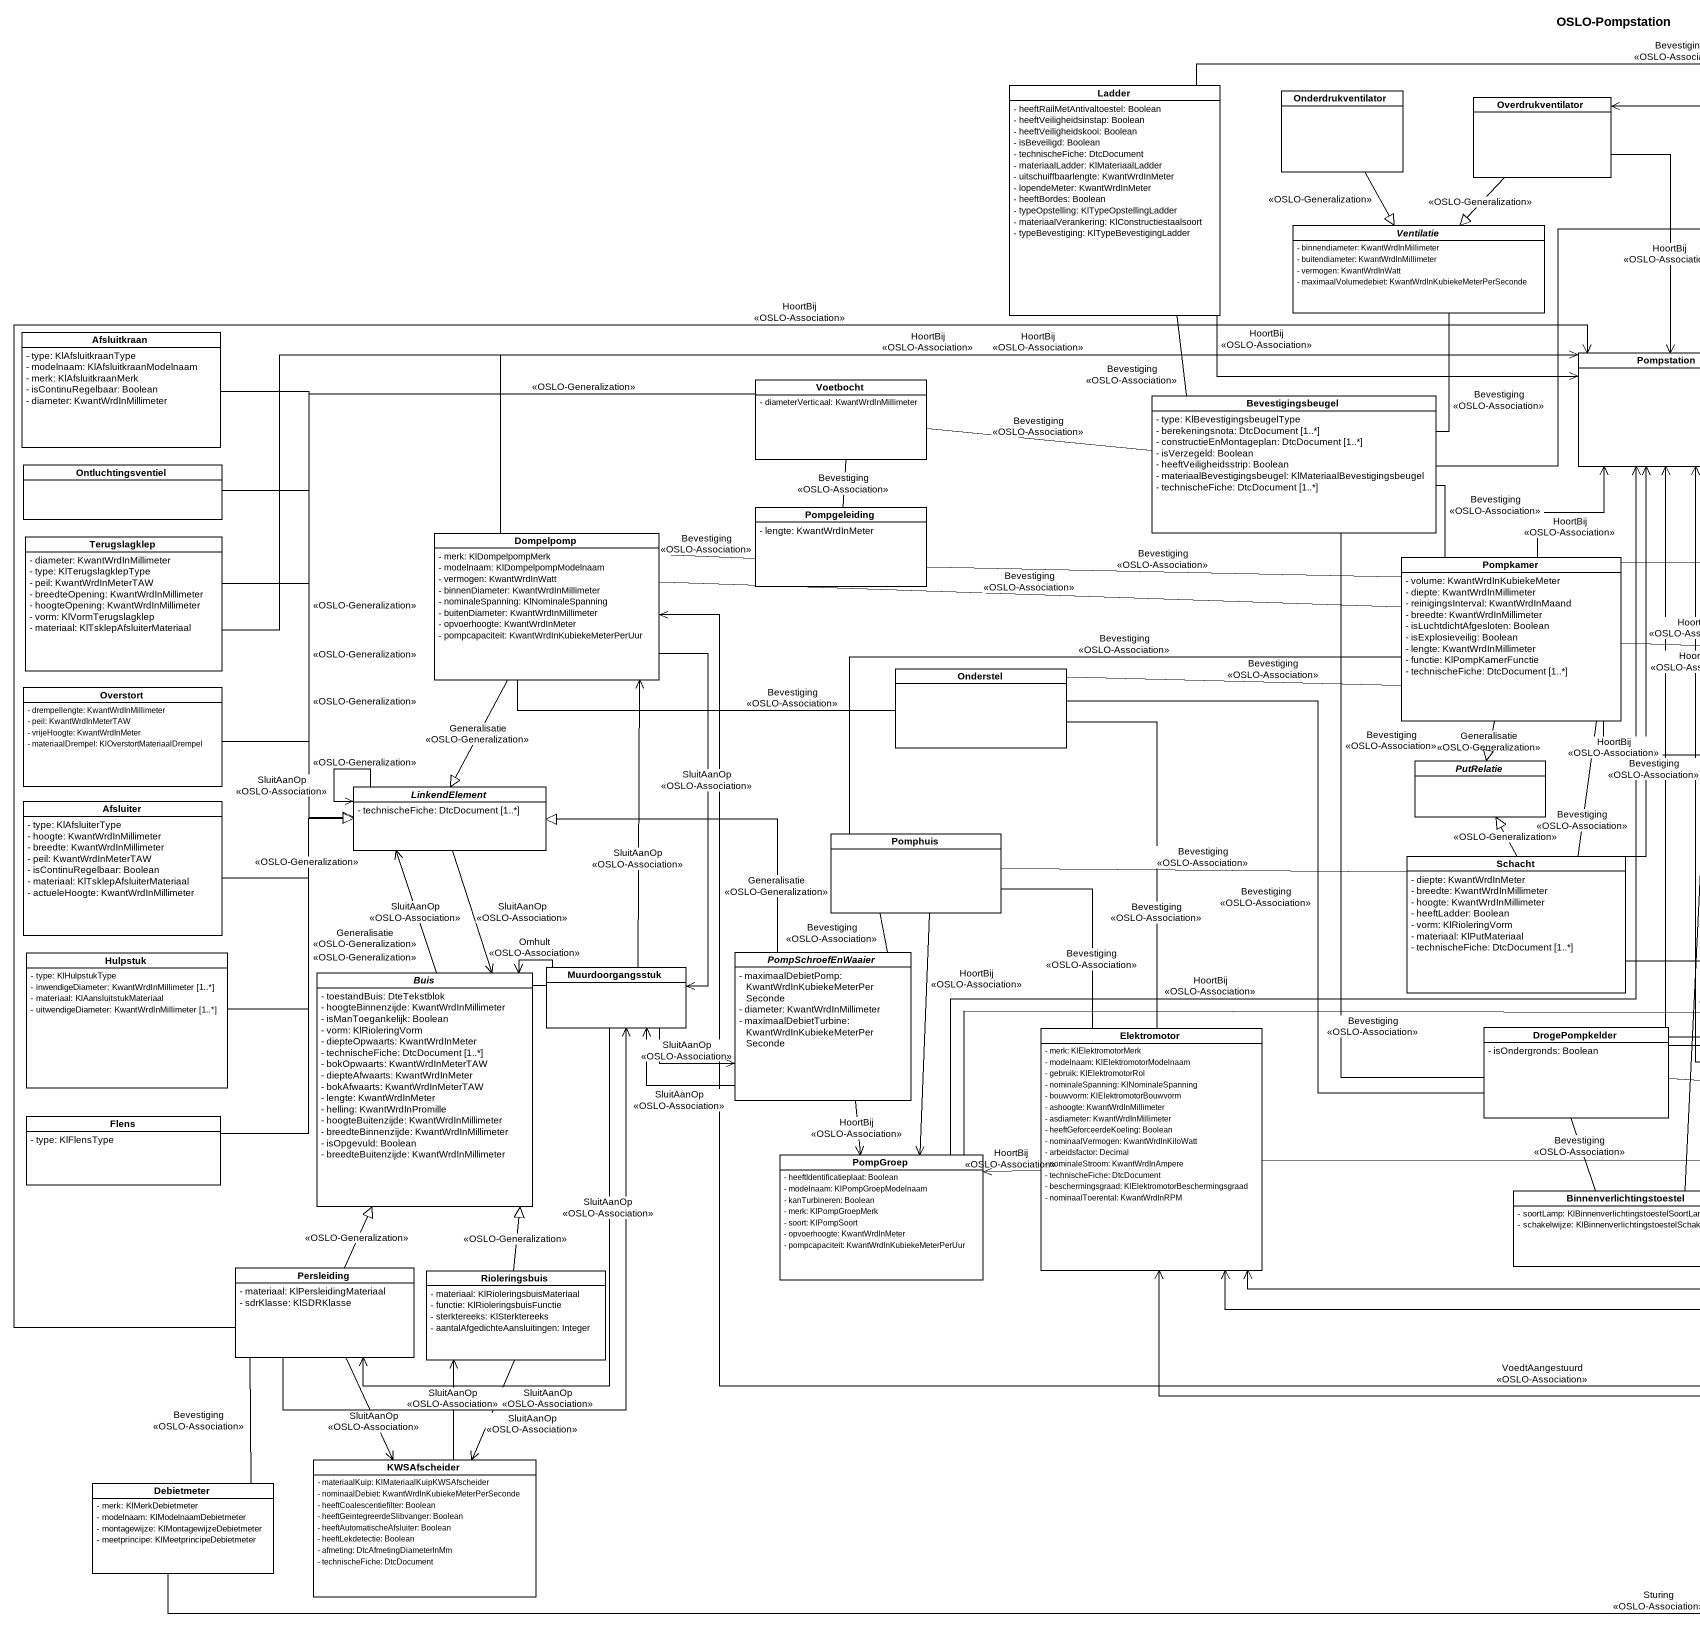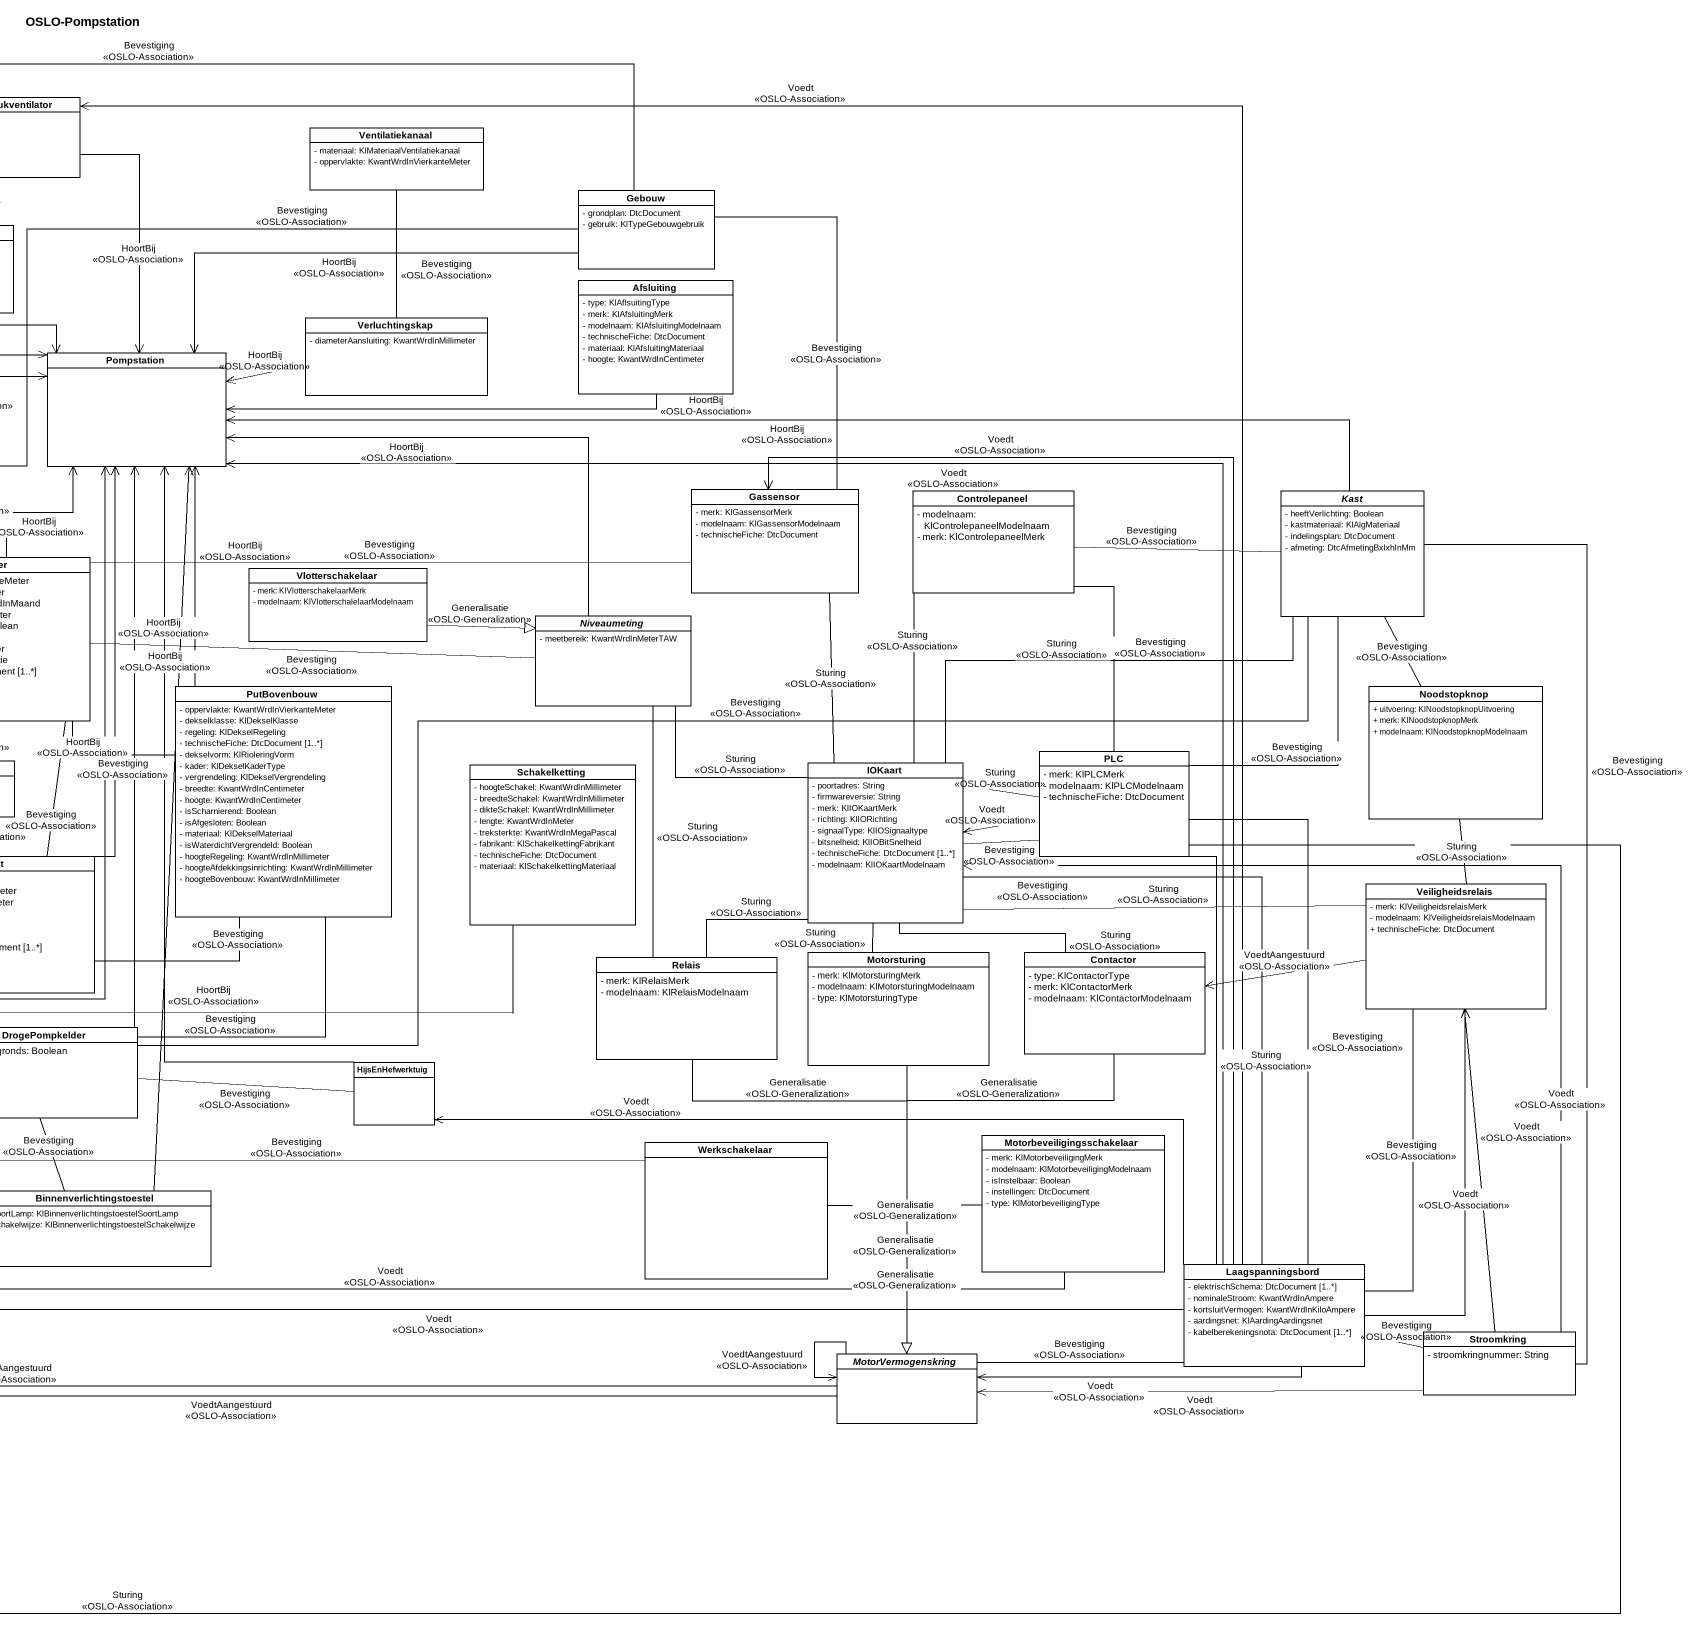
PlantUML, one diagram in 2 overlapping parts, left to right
@startuml
title OSLO-Pompstation
hide circle
hide empty members
skinparam classAttributeIconSize 0
class Ladder #FFFFFF {
  - heeftRailMetAntivaltoestel: Boolean
  - heeftVeiligheidsinstap: Boolean
  - heeftVeiligheidskooi: Boolean
  - isBeveiligd: Boolean
  - technischeFiche: DtcDocument
  - materiaalLadder: KlMateriaalLadder
  - uitschuiffbaarlengte: KwantWrdInMeter
  - lopendeMeter: KwantWrdInMeter
  - heeftBordes: Boolean
  - typeOpstelling: KlTypeOpstellingLadder
  - materiaalVerankering: KlConstructiestaalsoort
  - typeBevestiging: KlTypeBevestigingLadder
}
class Onderdrukventilator #FFFFFF
class Overdrukventilator #FFFFFF
class Ventilatiekanaal #FFFFFF {
  - materiaal: KlMateriaalVentilatiekanaal
  - oppervlakte: KwantWrdInVierkanteMeter
}
class Gebouw #FFFFFF {
  - grondplan: DtcDocument
  - gebruik: KlTypeGebouwgebruik
}
abstract class Ventilatie #FFFFFF {
  - binnendiameter: KwantWrdInMillimeter
  - buitendiameter: KwantWrdInMillimeter
  - vermogen: KwantWrdInWatt
  - maximaalVolumedebiet: KwantWrdInKubiekeMeterPerSeconde
}
class Afsluiting #FFFFFF {
  - type: KlAflsuitingType
  - merk: KlAfsluitingMerk
  - modelnaam: KlAfsluitingModelnaam
  - technischeFiche: DtcDocument
  - materiaal: KlAfsluitingMateriaal
  - hoogte: KwantWrdInCentimeter
}
class Afsluitkraan #FFFFFF {
  - type: KlAfsluitkraanType
  - modelnaam: KlAfsluitkraanModelnaam
  - merk: KlAfsluitkraanMerk
  - isContinuRegelbaar: Boolean
  - diameter: KwantWrdInMillimeter
}
class Pompstation #FFFFFF
class Verluchtingskap #FFFFFF {
  - diameterAansluiting: KwantWrdInMillimeter
}
class Voetbocht #FFFFFF {
  - diameterVerticaal: KwantWrdInMillimeter
}
class Bevestigingsbeugel #FFFFFF {
  - type: KlBevestigingsbeugelType
  - berekeningsnota: DtcDocument [1..*]
  - constructieEnMontageplan: DtcDocument [1..*]
  - isVerzegeld: Boolean
  - heeftVeiligheidsstrip: Boolean
  - materiaalBevestigingsbeugel: KlMateriaalBevestigingsbeugel
  - technischeFiche: DtcDocument [1..*]
}
class Ontluchtingsventiel #FFFFFF
class Pompgeleiding #FFFFFF {
  - lengte: KwantWrdInMeter
}
class Gassensor #FFFFFF {
  - merk: KlGassensorMerk
  - modelnaam: KlGassensorModelnaam
  - technischeFiche: DtcDocument
}
class Controlepaneel #FFFFFF {
  - modelnaam: KlControlepaneelModelnaam
  - merk: KlControlepaneelMerk
}
abstract class Kast #FFFFFF {
  - heeftVerlichting: Boolean
  - kastmateriaal: KlAlgMateriaal
  - indelingsplan: DtcDocument
  - afmeting: DtcAfmetingBxlxhInMm
}
class Terugslagklep #FFFFFF {
  - diameter: KwantWrdInMillimeter
  - type: KlTerugslagklepType
  - peil: KwantWrdInMeterTAW
  - breedteOpening: KwantWrdInMillimeter
  - hoogteOpening: KwantWrdInMillimeter
  - vorm: KlVormTerugslagklep
  - materiaal: KlTsklepAfsluiterMateriaal
}
class Dompelpomp #FFFFFF {
  - merk: KlDompelpompMerk
  - modelnaam: KlDompelpompModelnaam
  - vermogen: KwantWrdInWatt
  - binnenDiameter: KwantWrdInMillimeter
  - nominaleSpanning: KlNominaleSpanning
  - buitenDiameter: KwantWrdInMillimeter
  - opvoerhoogte: KwantWrdInMeter
  - pompcapaciteit: KwantWrdInKubiekeMeterPerUur
}
class Pompkamer #FFFFFF {
  - volume: KwantWrdInKubiekeMeter
  - diepte: KwantWrdInMillimeter
  - reinigingsInterval: KwantWrdInMaand
  - breedte: KwantWrdInMillimeter
  - isLuchtdichtAfgesloten: Boolean
  - isExplosieveilig: Boolean
  - lengte: KwantWrdInMillimeter
  - functie: KlPompKamerFunctie
  - technischeFiche: DtcDocument [1..*]
}
class Vlotterschakelaar #FFFFFF {
  - merk: KlVlotterschakelaarMerk
  - modelnaam: KlVlotterschalelaarModelnaam
}
abstract class Niveaumeting #FFFFFF {
  - meetbereik: KwantWrdInMeterTAW
}
class Onderstel #FFFFFF
class Overstort #FFFFFF {
  - drempellengte: KwantWrdInMillimeter
  - peil: KwantWrdInMeterTAW
  - vrijeHoogte: KwantWrdInMeter
  - materiaalDrempel: KlOverstortMateriaalDrempel
}
class PutBovenbouw #FFFFFF {
  - oppervlakte: KwantWrdInVierkanteMeter
  - dekselklasse: KlDekselKlasse
  - regeling: KlDekselRegeling
  - technischeFiche: DtcDocument [1..*]
  - dekselvorm: KlRioleringVorm
  - kader: KlDekselKaderType
  - vergrendeling: KlDekselVergrendeling
  - breedte: KwantWrdInCentimeter
  - hoogte: KwantWrdInCentimeter
  - isScharnierend: Boolean
  - isAfgesloten: Boolean
  - materiaal: KlDekselMateriaal
  - isWaterdichtVergrendeld: Boolean
  - hoogteRegeling: KwantWrdInMillimeter
  - hoogteAfdekkingsinrichting: KwantWrdInMillimeter
  - hoogteBovenbouw: KwantWrdInMillimeter
}
class Noodstopknop #FFFFFF {
  + uitvoering: KlNoodstopknopUitvoering
  + merk: KlNoodstopknopMerk
  + modelnaam: KlNoodstopknopModelnaam
}
class PLC #FFFFFF {
  - merk: KlPLCMerk
  - modelnaam: KlPLCModelnaam
  - technischeFiche: DtcDocument
}
abstract class LinkendElement #FFFFFF {
  - technischeFiche: DtcDocument [1..*]
}
abstract class PutRelatie #FFFFFF
class Schakelketting #FFFFFF {
  - hoogteSchakel: KwantWrdInMillimeter
  - breedteSchakel: KwantWrdInMillimeter
  - dikteSchakel: KwantWrdInMillimeter
  - lengte: KwantWrdInMeter
  - treksterkte: KwantWrdInMegaPascal
  - fabrikant: KlSchakelkettingFabrikant
  - technischeFiche: DtcDocument
  - materiaal: KlSchakelkettingMateriaal
}
class IOKaart #FFFFFF {
  - poortadres: String
  - firmwareversie: String
  - merk: KlIOKaartMerk
  - richting: KlIORichting
  - signaalType: KlIOSignaaltype
  - bitsnelheid: KlIOBitSnelheid
  - technischeFiche: DtcDocument [1..*]
  - modelnaam: KlIOKaartModelnaam
}
class Afsluiter #FFFFFF {
  - type: KlAfsluiterType
  - hoogte: KwantWrdInMillimeter
  - breedte: KwantWrdInMillimeter
  - peil: KwantWrdInMeterTAW
  - isContinuRegelbaar: Boolean
  - materiaal: KlTsklepAfsluiterMateriaal
  - actueleHoogte: KwantWrdInMillimeter
}
class Pomphuis #FFFFFF
class Schacht #FFFFFF {
  - diepte: KwantWrdInMeter
  - breedte: KwantWrdInMillimeter
  - hoogte: KwantWrdInMillimeter
  - heeftLadder: Boolean
  - vorm: KlRioleringVorm
  - materiaal: KlPutMateriaal
  - technischeFiche: DtcDocument [1..*]
}
class Veiligheidsrelais #FFFFFF {
  - merk: KlVeiligheidsrelaisMerk
  - modelnaam: KlVeiligheidsrelaisModelnaam
  + technischeFiche: DtcDocument
}
class Hulpstuk #FFFFFF {
  - type: KlHulpstukType
  - inwendigeDiameter: KwantWrdInMillimeter [1..*]
  - materiaal: KlAansluitstukMateriaal
  - uitwendigeDiameter: KwantWrdInMillimeter [1..*]
}
abstract class PompSchroefEnWaaier #FFFFFF {
  - maximaalDebietPomp: KwantWrdInKubiekeMeterPerSeconde
  - diameter: KwantWrdInMillimeter
  - maximaalDebietTurbine: KwantWrdInKubiekeMeterPerSeconde
}
class Relais #FFFFFF {
  - merk: KlRelaisMerk
  - modelnaam: KlRelaisModelnaam
}
class Motorsturing #FFFFFF {
  - merk: KlMotorsturingMerk
  - modelnaam: KlMotorsturingModelnaam
  - type: KlMotorsturingType
}
class Contactor #FFFFFF {
  - type: KlContactorType
  - merk: KlContactorMerk
  - modelnaam: KlContactorModelnaam
}
abstract class Buis #FFFFFF {
  - toestandBuis: DteTekstblok
  - hoogteBinnenzijde: KwantWrdInMillimeter
  - isManToegankelijk: Boolean
  - vorm: KlRioleringVorm
  - diepteOpwaarts: KwantWrdInMeter
  - technischeFiche: DtcDocument [1..*]
  - bokOpwaarts: KwantWrdInMeterTAW
  - diepteAfwaarts: KwantWrdInMeter
  - bokAfwaarts: KwantWrdInMeterTAW
  - lengte: KwantWrdInMeter
  - helling: KwantWrdInPromille
  - hoogteBuitenzijde: KwantWrdInMillimeter
  - breedteBinnenzijde: KwantWrdInMillimeter
  - isOpgevuld: Boolean
  - breedteBuitenzijde: KwantWrdInMillimeter
}
class Muurdoorgangsstuk #FFFFFF
class Elektromotor #FFFFFF {
  - merk: KlElektromotorMerk
  - modelnaam: KlElektromotorModelnaam
  - gebruik: KlElektromotorRol
  - nominaleSpanning: KlNominaleSpanning
  - bouwvorm: KlElektromotorBouwvorm
  - ashoogte: KwantWrdInMillimeter
  - asdiameter: KwantWrdInMillimeter
  - heeftGeforceerdeKoeling: Boolean
  - nominaalVermogen: KwantWrdInKiloWatt
  - arbeidsfactor: Decimal
  - nominaleStroom: KwantWrdInAmpere
  - technischeFiche: DtcDocument
  - beschermingsgraad: KlElektromotorBeschermingsgraad
  - nominaalToerental: KwantWrdInRPM
}
class DrogePompkelder #FFFFFF {
  - isOndergronds: Boolean
}
class HijsEnHefwerktuig #FFFFFF
class Flens #FFFFFF {
  - type: KlFlensType
}
class PompGroep #FFFFFF {
  - heeftIdentificatieplaat: Boolean
  - modelnaam: KlPompGroepModelnaam
  - kanTurbineren: Boolean
  - merk: KlPompGroepMerk
  - soort: KlPompSoort
  - opvoerhoogte: KwantWrdInMeter
  - pompcapaciteit: KwantWrdInKubiekeMeterPerUur
}
class Werkschakelaar #FFFFFF
class Motorbeveiligingsschakelaar #FFFFFF {
  - merk: KlMotorbeveiligingMerk
  - modelnaam: KlMotorbeveiligingModelnaam
  - isInstelbaar: Boolean
  - instellingen: DtcDocument
  - type: KlMotorbeveiligingType
}
class Binnenverlichtingstoestel #FFFFFF {
  - soortLamp: KlBinnenverlichtingstoestelSoortLamp
  - schakelwijze: KlBinnenverlichtingstoestelSchakelwijze
}
class Persleiding #FFFFFF {
  - materiaal: KlPersleidingMateriaal
  - sdrKlasse: KlSDRKlasse
}
class Rioleringsbuis #FFFFFF {
  - materiaal: KlRioleringsbuisMateriaal
  - functie: KlRioleringsbuisFunctie
  - sterktereeks: KlSterktereeks
  - aantalAfgedichteAansluitingen: Integer
}
class Laagspanningsbord #FFFFFF {
  - elektrischSchema: DtcDocument [1..*]
  - nominaleStroom: KwantWrdInAmpere
  - kortsluitVermogen: KwantWrdInKiloAmpere
  - aardingsnet: KlAardingAardingsnet
  - kabelberekeningsnota: DtcDocument [1..*]
}
abstract class MotorVermogenskring #FFFFFF
class Stroomkring #FFFFFF {
  - stroomkringnummer: String
}
class Debietmeter #FFFFFF {
  - merk: KlMerkDebietmeter
  - modelnaam: KlModelnaamDebietmeter
  - montagewijze: KlMontagewijzeDebietmeter
  - meetprincipe: KlMeetprincipeDebietmeter
}
class KWSAfscheider #FFFFFF {
  - materiaalKuip: KlMateriaalKuipKWSAfscheider
  - nominaalDebiet: KwantWrdInKubiekeMeterPerSeconde
  - heeftCoalescentiefilter: Boolean
  - heeftGeintegreerdeSlibvanger: Boolean
  - heeftAutomatischeAfsluiter: Boolean
  - heeftLekdetectie: Boolean
  - afmeting: DtcAfmetingDiameterInMm
  - technischeFiche: DtcDocument
}
Ladder -right- Gebouw : Bevestiging\n<<OSLO-Association>>
Ladder -right-> Pompstation : HoortBij\n<<OSLO-Association>>
Ladder -- Bevestigingsbeugel : Bevestiging\n<<OSLO-Association>>
Onderdrukventilator --|> Ventilatie : <<OSLO-Generalization>>
Overdrukventilator --|> Ventilatie : <<OSLO-Generalization>>
Overdrukventilator --> Pompstation : HoortBij\n<<OSLO-Association>>
Gebouw -left-> Pompstation : HoortBij\n<<OSLO-Association>>
Ventilatie -- Bevestigingsbeugel : Bevestiging\n<<OSLO-Association>>
Afsluiting -left-> Pompstation : HoortBij\n<<OSLO-Association>>
Afsluitkraan --|> LinkendElement : <<OSLO-Generalization>>
Verluchtingskap -up- Ventilatiekanaal : Bevestiging\n<<OSLO-Association>>
Verluchtingskap -left-> Pompstation : HoortBij\n<<OSLO-Association>>
Voetbocht -right- Bevestigingsbeugel : Bevestiging\n<<OSLO-Association>>
Voetbocht -- Pompgeleiding : Bevestiging\n<<OSLO-Association>>
Voetbocht --|> LinkendElement : <<OSLO-Generalization>>
Bevestigingsbeugel -right- Gebouw : Bevestiging\n<<OSLO-Association>>
Ontluchtingsventiel --|> LinkendElement : <<OSLO-Generalization>>
Pompgeleiding -left- Dompelpomp : Bevestiging\n<<OSLO-Association>>
Pompgeleiding -right- Pompkamer : Bevestiging\n<<OSLO-Association>>
Gassensor -up- Gebouw : Bevestiging\n<<OSLO-Association>>
Gassensor -left- Pompkamer : Bevestiging\n<<OSLO-Association>>
Gassensor -- IOKaart : Sturing\n<<OSLO-Association>>
Controlepaneel -right- Kast : Bevestiging\n<<OSLO-Association>>
Controlepaneel -- PLC : Sturing\n<<OSLO-Association>>
Controlepaneel -- IOKaart : Sturing\n<<OSLO-Association>>
Kast -left-> Pompstation : HoortBij\n<<OSLO-Association>>
Terugslagklep -right-> Pompstation : HoortBij\n<<OSLO-Association>>
Terugslagklep --|> LinkendElement : <<OSLO-Generalization>>
Dompelpomp -right-> Pompstation : HoortBij\n<<OSLO-Association>>
Dompelpomp -right- Pompkamer : Bevestiging\n<<OSLO-Association>>
Dompelpomp --|> LinkendElement : Generalisatie\n<<OSLO-Generalization>>
Dompelpomp --> Muurdoorgangsstuk : SluitAanOp\n<<OSLO-Association>>
Pompkamer -up-> Pompstation : HoortBij\n<<OSLO-Association>>
Pompkamer -up- Bevestigingsbeugel : Bevestiging\n<<OSLO-Association>>
Pompkamer -right- PutBovenbouw : Bevestiging\n<<OSLO-Association>>
Pompkamer --|> PutRelatie : Generalisatie\n<<OSLO-Generalization>>
Vlotterschakelaar -right-|> Niveaumeting : Generalisatie\n<<OSLO-Generalization>>
Niveaumeting -left-> Pompstation : HoortBij\n<<OSLO-Association>>
Niveaumeting -left- Pompkamer : Bevestiging\n<<OSLO-Association>>
Niveaumeting -- IOKaart : Sturing\n<<OSLO-Association>>
Niveaumeting -- Relais : Sturing\n<<OSLO-Association>>
Onderstel -left- Dompelpomp : Bevestiging\n<<OSLO-Association>>
Onderstel -right- Pompkamer : Bevestiging\n<<OSLO-Association>>
Onderstel -- DrogePompkelder : Bevestiging\n<<OSLO-Association>>
Overstort -right-|> LinkendElement : <<OSLO-Generalization>>
PutBovenbouw -up-> Pompstation : HoortBij\n<<OSLO-Association>>
PutBovenbouw -left- Schacht : Bevestiging\n<<OSLO-Association>>
PutBovenbouw -- DrogePompkelder : Bevestiging\n<<OSLO-Association>>
Noodstopknop -up- Kast : Bevestiging\n<<OSLO-Association>>
Noodstopknop -- Veiligheidsrelais : Sturing\n<<OSLO-Association>>
PLC -up- Kast : Bevestiging\n<<OSLO-Association>>
PLC -left-> IOKaart : Voedt\n<<OSLO-Association>>
PLC -- Laagspanningsbord : Sturing\n<<OSLO-Association>>
PLC -- Laagspanningsbord : Bevestiging\n<<OSLO-Association>>
LinkendElement --> LinkendElement : SluitAanOp\n<<OSLO-Association>>
LinkendElement --> Buis : SluitAanOp\n<<OSLO-Association>>
Schakelketting -left- PompGroep : Bevestiging\n<<OSLO-Association>>
IOKaart -up- Kast : Bevestiging\n<<OSLO-Association>>
IOKaart -right- PLC : Bevestiging\n<<OSLO-Association>>
IOKaart -right- PLC : Sturing\n<<OSLO-Association>>
IOKaart -right- Veiligheidsrelais : Sturing\n<<OSLO-Association>>
IOKaart -- Relais : Sturing\n<<OSLO-Association>>
IOKaart -- Motorsturing : Sturing\n<<OSLO-Association>>
IOKaart -- Contactor : Sturing\n<<OSLO-Association>>
IOKaart -- Laagspanningsbord : Bevestiging\n<<OSLO-Association>>
Afsluiter -right-|> LinkendElement : <<OSLO-Generalization>>
Pomphuis -right- Pompkamer : Bevestiging\n<<OSLO-Association>>
Pomphuis -right- Schacht : Bevestiging\n<<OSLO-Association>>
Pomphuis --> PompGroep : HoortBij\n<<OSLO-Association>>
Schacht -up-> Pompstation : HoortBij\n<<OSLO-Association>>
Schacht -up- Pompkamer : Bevestiging\n<<OSLO-Association>>
Schacht -up-|> PutRelatie : <<OSLO-Generalization>>
Veiligheidsrelais -left-> Contactor : VoedtAangestuurd\n<<OSLO-Association>>
Veiligheidsrelais -- Laagspanningsbord : Bevestiging\n<<OSLO-Association>>
Hulpstuk -up-|> LinkendElement : <<OSLO-Generalization>>
PompSchroefEnWaaier -left-|> LinkendElement : Generalisatie\n<<OSLO-Generalization>>
PompSchroefEnWaaier -up- Pomphuis : Bevestiging\n<<OSLO-Association>>
PompSchroefEnWaaier -left-> Muurdoorgangsstuk : SluitAanOp\n<<OSLO-Association>>
PompSchroefEnWaaier --> PompGroep : HoortBij\n<<OSLO-Association>>
Relais --|> MotorVermogenskring : Generalisatie\n<<OSLO-Generalization>>
Motorsturing --|> MotorVermogenskring : Generalisatie\n<<OSLO-Generalization>>
Contactor --|> MotorVermogenskring : Generalisatie\n<<OSLO-Generalization>>
Buis -up-> LinkendElement : SluitAanOp\n<<OSLO-Association>>
Buis --> Buis : Omhult\n<<OSLO-Association>>
Muurdoorgangsstuk -up-> Dompelpomp : SluitAanOp\n<<OSLO-Association>>
Muurdoorgangsstuk -right-> PompSchroefEnWaaier : SluitAanOp\n<<OSLO-Association>>
Muurdoorgangsstuk --> Persleiding : SluitAanOp\n<<OSLO-Association>>
Elektromotor -up- Onderstel : Bevestiging\n<<OSLO-Association>>
Elektromotor -up- Pomphuis : Bevestiging\n<<OSLO-Association>>
Elektromotor -left-> PompGroep : HoortBij\n<<OSLO-Association>>
DrogePompkelder -up-> Pompstation : HoortBij\n<<OSLO-Association>>
DrogePompkelder -up- Bevestigingsbeugel : Bevestiging\n<<OSLO-Association>>
DrogePompkelder -right- Kast : Bevestiging\n<<OSLO-Association>>
DrogePompkelder -right- HijsEnHefwerktuig : Bevestiging\n<<OSLO-Association>>
HijsEnHefwerktuig -up-> Pompstation : HoortBij\n<<OSLO-Association>>
Flens -up-|> LinkendElement : Generalisatie\n<<OSLO-Generalization>>
PompGroep -up-> Pompstation : HoortBij\n<<OSLO-Association>>
Werkschakelaar -left- Elektromotor : Bevestiging\n<<OSLO-Association>>
Werkschakelaar --|> MotorVermogenskring : Generalisatie\n<<OSLO-Generalization>>
Motorbeveiligingsschakelaar -left-> Elektromotor : Voedt\n<<OSLO-Association>>
Motorbeveiligingsschakelaar --|> MotorVermogenskring : Generalisatie\n<<OSLO-Generalization>>
Binnenverlichtingstoestel -up-> Pompstation : HoortBij\n<<OSLO-Association>>
Binnenverlichtingstoestel -up- DrogePompkelder : Bevestiging\n<<OSLO-Association>>
Persleiding -up-> Pompstation : HoortBij\n<<OSLO-Association>>
Persleiding -up-|> Buis : <<OSLO-Generalization>>
Persleiding -up-> Muurdoorgangsstuk : SluitAanOp\n<<OSLO-Association>>
Persleiding --> KWSAfscheider : SluitAanOp\n<<OSLO-Association>>
Rioleringsbuis -up-|> Buis : <<OSLO-Generalization>>
Rioleringsbuis --> KWSAfscheider : SluitAanOp\n<<OSLO-Association>>
Laagspanningsbord -up-> Overdrukventilator : Voedt\n<<OSLO-Association>>
Laagspanningsbord -up-> Pompstation : Voedt\n<<OSLO-Association>>
Laagspanningsbord -up-> Gassensor : Voedt\n<<OSLO-Association>>
Laagspanningsbord -up-> Veiligheidsrelais : Voedt\n<<OSLO-Association>>
Laagspanningsbord -left-> Elektromotor : Voedt\n<<OSLO-Association>>
Laagspanningsbord -left-> HijsEnHefwerktuig : Voedt\n<<OSLO-Association>>
Laagspanningsbord -left-> MotorVermogenskring : Voedt\n<<OSLO-Association>>
Laagspanningsbord -right- Stroomkring : Bevestiging\n<<OSLO-Association>>
MotorVermogenskring -left-> Dompelpomp : VoedtAangestuurd\n<<OSLO-Association>>
MotorVermogenskring -left-> Elektromotor : VoedtAangestuurd\n<<OSLO-Association>>
MotorVermogenskring -right- Laagspanningsbord : Bevestiging\n<<OSLO-Association>>
MotorVermogenskring --> MotorVermogenskring : VoedtAangestuurd\n<<OSLO-Association>>
Stroomkring -up- Kast : Bevestiging\n<<OSLO-Association>>
Stroomkring -up-> IOKaart : Voedt\n<<OSLO-Association>>
Stroomkring -up-> Veiligheidsrelais : Voedt\n<<OSLO-Association>>
Stroomkring -left-> MotorVermogenskring : Voedt\n<<OSLO-Association>>
Debietmeter -right- PLC : Sturing\n<<OSLO-Association>>
Debietmeter -up- Persleiding : Bevestiging\n<<OSLO-Association>>
KWSAfscheider -up-> Rioleringsbuis : SluitAanOp\n<<OSLO-Association>>
@enduml
